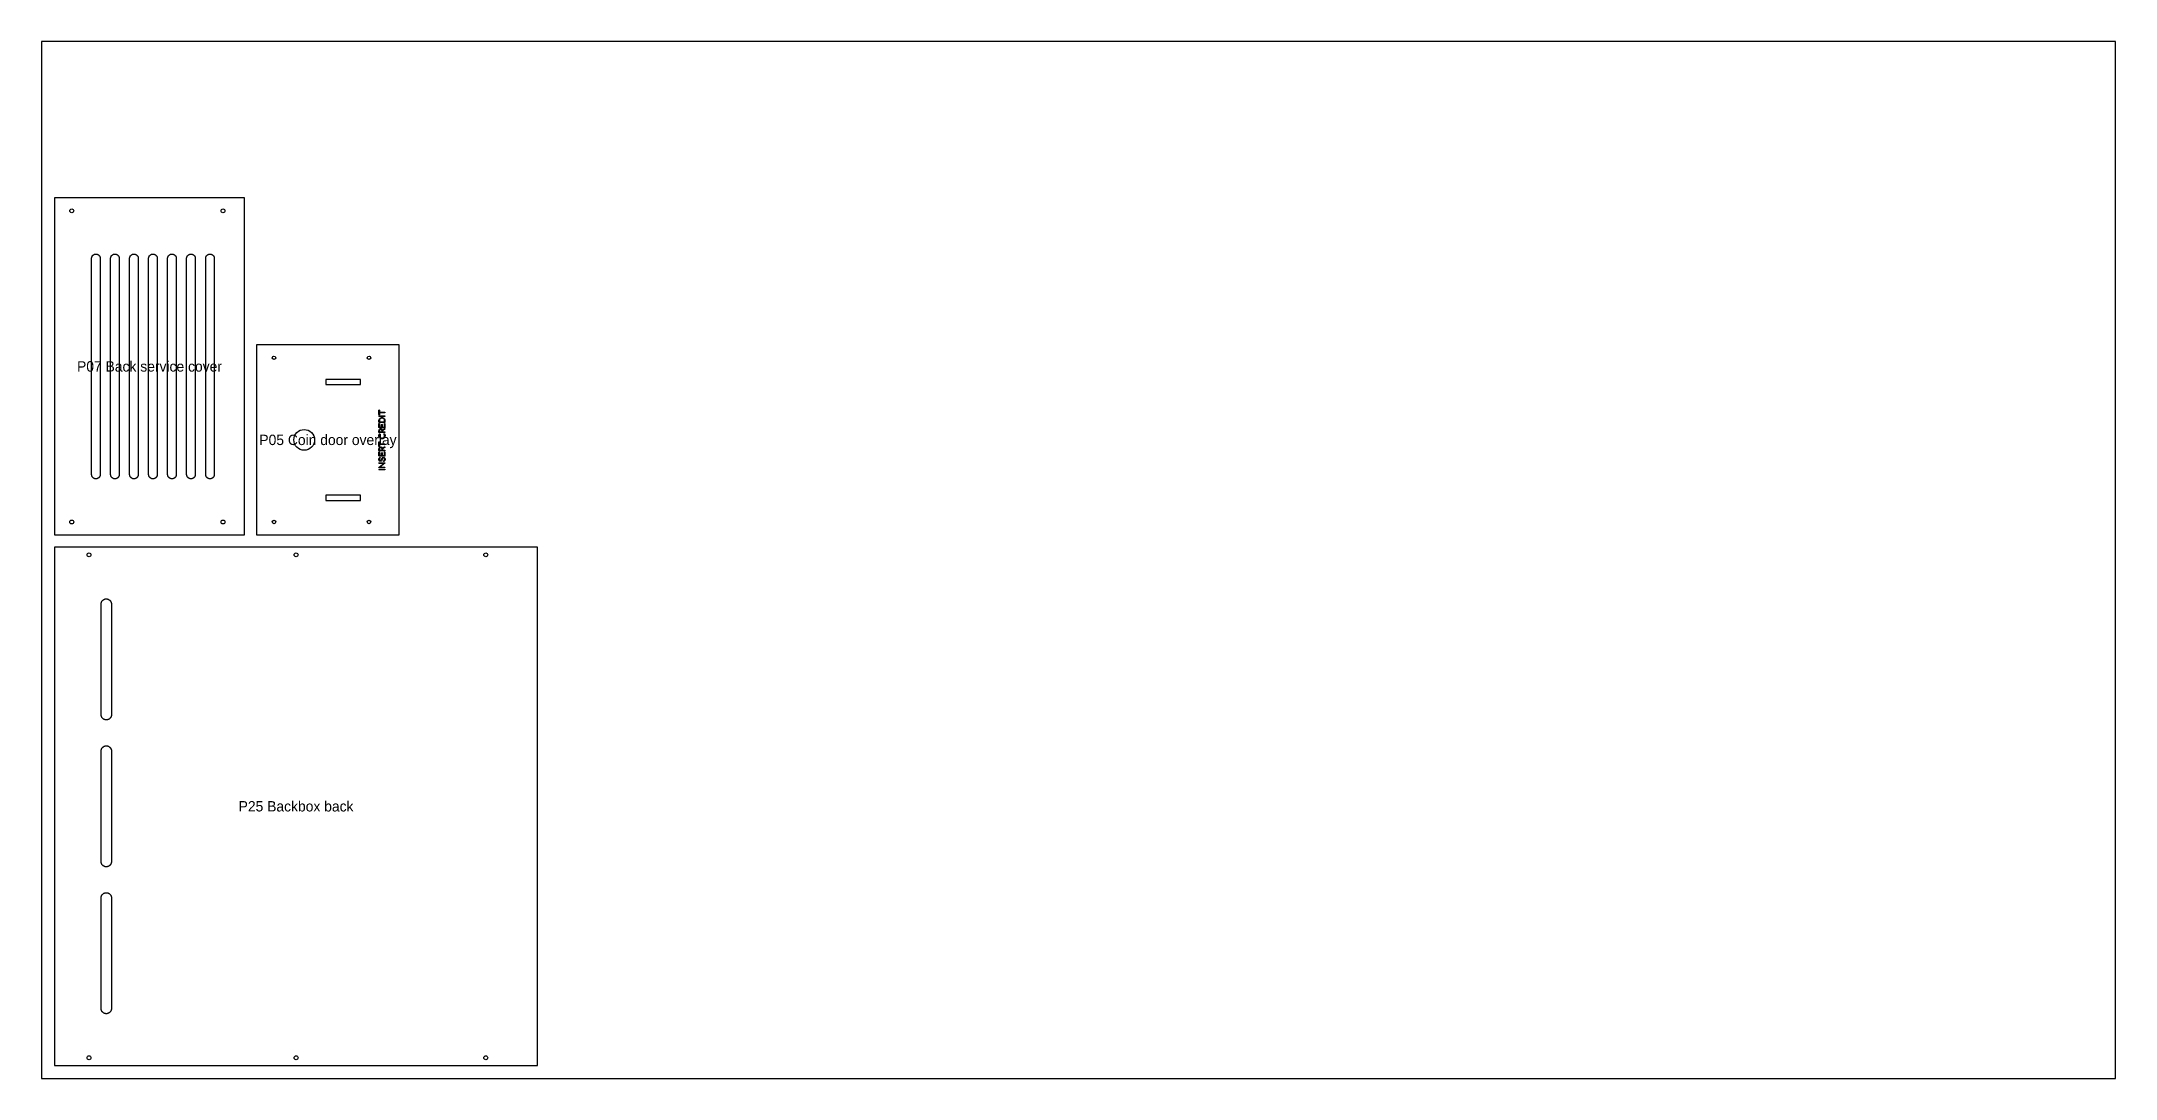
# Model space of a CAD drawing. Header units: millimetres. Extents: x 0 to 2400, y 0 to 1200.
import ezdxf
from ezdxf.enums import TextEntityAlignment as Align

# ---------------------------------------------------------------- set-up
doc = ezdxf.new("R2010")
doc.units = ezdxf.units.MM
for name, color, linetype in [('CUT_INSIDE', 5, 'Continuous'), ('CUT_OUTSIDE', 1, 'Continuous'), ('DRILL', 3, 'Continuous'), ('ENGRAVE', 4, 'Continuous'), ('NOTES', 7, 'Continuous')]:
    doc.layers.add(name, color=color, linetype=linetype)

msp = doc.modelspace()

# ---------------------------------------------------------------- linework, layer by layer
at = {"layer": 'CUT_INSIDE'}
for points in [[(68, 699), (68, 698.8), (68, 698.5), (67.9, 698.3), (67.9, 698), (67.9, 697.8), (67.8, 697.5), (67.7, 697.3), (67.6, 697.1), (67.5, 696.9), (67.4, 696.6), (67.3, 696.4), (67.2, 696.2), (67, 696), (66.9, 695.8), (66.7, 695.6), (66.5, 695.5), (66.4, 695.3), (66.2, 695.1), (66, 695), (65.8, 694.8), (65.6, 694.7), (65.4, 694.6), (65.1, 694.5), (64.9, 694.4), (64.7, 694.3), (64.5, 694.2), (64.2, 694.1), (64, 694.1), (63.7, 694.1), (63.5, 694), (63.2, 694), (63, 694), (62.8, 694), (62.5, 694), (62.3, 694.1), (62, 694.1), (61.8, 694.1), (61.5, 694.2), (61.3, 694.3), (61.1, 694.4), (60.9, 694.5), (60.6, 694.6), (60.4, 694.7), (60.2, 694.8), (60, 695), (59.8, 695.1), (59.6, 695.3), (59.5, 695.5), (59.3, 695.6), (59.1, 695.8), (59, 696), (58.8, 696.2), (58.7, 696.4), (58.6, 696.6), (58.5, 696.9), (58.4, 697.1), (58.3, 697.3), (58.2, 697.5), (58.1, 697.8), (58.1, 698), (58.1, 698.3), (58, 698.5), (58, 698.8), (58, 699), (58, 949), (58, 949.2), (58, 949.5), (58.1, 949.7), (58.1, 950), (58.1, 950.2), (58.2, 950.5), (58.3, 950.7), (58.4, 950.9), (58.5, 951.1), (58.6, 951.4), (58.7, 951.6), (58.8, 951.8), (59, 952), (59.1, 952.2), (59.3, 952.4), (59.5, 952.5), (59.6, 952.7), (59.8, 952.9), (60, 953), (60.2, 953.2), (60.4, 953.3), (60.6, 953.4), (60.9, 953.5), (61.1, 953.6), (61.3, 953.7), (61.5, 953.8), (61.8, 953.9), (62, 953.9), (62.3, 953.9), (62.5, 954), (62.8, 954), (63, 954), (63.2, 954), (63.5, 954), (63.7, 953.9), (64, 953.9), (64.2, 953.9), (64.5, 953.8), (64.7, 953.7), (64.9, 953.6), (65.1, 953.5), (65.4, 953.4), (65.6, 953.3), (65.8, 953.2), (66, 953), (66.2, 952.9), (66.4, 952.7), (66.5, 952.5), (66.7, 952.4), (66.9, 952.2), (67, 952), (67.2, 951.8), (67.3, 951.6), (67.4, 951.4), (67.5, 951.1), (67.6, 950.9), (67.7, 950.7), (67.8, 950.5), (67.9, 950.2), (67.9, 950), (67.9, 949.7), (68, 949.5), (68, 949.2), (68, 949), (68, 699)], [(90, 699), (90, 698.8), (90, 698.5), (89.9, 698.3), (89.9, 698), (89.9, 697.8), (89.8, 697.5), (89.7, 697.3), (89.6, 697.1), (89.5, 696.9), (89.4, 696.6), (89.3, 696.4), (89.2, 696.2), (89, 696), (88.9, 695.8), (88.7, 695.6), (88.5, 695.5), (88.4, 695.3), (88.2, 695.1), (88, 695), (87.8, 694.8), (87.6, 694.7), (87.4, 694.6), (87.1, 694.5), (86.9, 694.4), (86.7, 694.3), (86.5, 694.2), (86.2, 694.1), (86, 694.1), (85.7, 694.1), (85.5, 694), (85.2, 694), (85, 694), (84.8, 694), (84.5, 694), (84.3, 694.1), (84, 694.1), (83.8, 694.1), (83.5, 694.2), (83.3, 694.3), (83.1, 694.4), (82.9, 694.5), (82.6, 694.6), (82.4, 694.7), (82.2, 694.8), (82, 695), (81.8, 695.1), (81.6, 695.3), (81.5, 695.5), (81.3, 695.6), (81.1, 695.8), (81, 696), (80.8, 696.2), (80.7, 696.4), (80.6, 696.6), (80.5, 696.9), (80.4, 697.1), (80.3, 697.3), (80.2, 697.5), (80.1, 697.8), (80.1, 698), (80.1, 698.3), (80, 698.5), (80, 698.8), (80, 699), (80, 949), (80, 949.2), (80, 949.5), (80.1, 949.7), (80.1, 950), (80.1, 950.2), (80.2, 950.5), (80.3, 950.7), (80.4, 950.9), (80.5, 951.1), (80.6, 951.4), (80.7, 951.6), (80.8, 951.8), (81, 952), (81.1, 952.2), (81.3, 952.4), (81.5, 952.5), (81.6, 952.7), (81.8, 952.9), (82, 953), (82.2, 953.2), (82.4, 953.3), (82.6, 953.4), (82.9, 953.5), (83.1, 953.6), (83.3, 953.7), (83.5, 953.8), (83.8, 953.9), (84, 953.9), (84.3, 953.9), (84.5, 954), (84.8, 954), (85, 954), (85.2, 954), (85.5, 954), (85.7, 953.9), (86, 953.9), (86.2, 953.9), (86.5, 953.8), (86.7, 953.7), (86.9, 953.6), (87.1, 953.5), (87.4, 953.4), (87.6, 953.3), (87.8, 953.2), (88, 953), (88.2, 952.9), (88.4, 952.7), (88.5, 952.5), (88.7, 952.4), (88.9, 952.2), (89, 952), (89.2, 951.8), (89.3, 951.6), (89.4, 951.4), (89.5, 951.1), (89.6, 950.9), (89.7, 950.7), (89.8, 950.5), (89.9, 950.2), (89.9, 950), (89.9, 949.7), (90, 949.5), (90, 949.2), (90, 949), (90, 699)], [(112, 699), (112, 698.8), (112, 698.5), (111.9, 698.3), (111.9, 698), (111.9, 697.8), (111.8, 697.5), (111.7, 697.3), (111.6, 697.1), (111.5, 696.9), (111.4, 696.6), (111.3, 696.4), (111.2, 696.2), (111, 696), (110.9, 695.8), (110.7, 695.6), (110.5, 695.5), (110.4, 695.3), (110.2, 695.1), (110, 695), (109.8, 694.8), (109.6, 694.7), (109.4, 694.6), (109.1, 694.5), (108.9, 694.4), (108.7, 694.3), (108.5, 694.2), (108.2, 694.1), (108, 694.1), (107.7, 694.1), (107.5, 694), (107.2, 694), (107, 694), (106.8, 694), (106.5, 694), (106.3, 694.1), (106, 694.1), (105.8, 694.1), (105.5, 694.2), (105.3, 694.3), (105.1, 694.4), (104.9, 694.5), (104.6, 694.6), (104.4, 694.7), (104.2, 694.8), (104, 695), (103.8, 695.1), (103.6, 695.3), (103.5, 695.5), (103.3, 695.6), (103.1, 695.8), (103, 696), (102.8, 696.2), (102.7, 696.4), (102.6, 696.6), (102.5, 696.9), (102.4, 697.1), (102.3, 697.3), (102.2, 697.5), (102.1, 697.8), (102.1, 698), (102.1, 698.3), (102, 698.5), (102, 698.8), (102, 699), (102, 949), (102, 949.2), (102, 949.5), (102.1, 949.7), (102.1, 950), (102.1, 950.2), (102.2, 950.5), (102.3, 950.7), (102.4, 950.9), (102.5, 951.1), (102.6, 951.4), (102.7, 951.6), (102.8, 951.8), (103, 952), (103.1, 952.2), (103.3, 952.4), (103.5, 952.5), (103.6, 952.7), (103.8, 952.9), (104, 953), (104.2, 953.2), (104.4, 953.3), (104.6, 953.4), (104.9, 953.5), (105.1, 953.6), (105.3, 953.7), (105.5, 953.8), (105.8, 953.9), (106, 953.9), (106.3, 953.9), (106.5, 954), (106.8, 954), (107, 954), (107.2, 954), (107.5, 954), (107.7, 953.9), (108, 953.9), (108.2, 953.9), (108.5, 953.8), (108.7, 953.7), (108.9, 953.6), (109.1, 953.5), (109.4, 953.4), (109.6, 953.3), (109.8, 953.2), (110, 953), (110.2, 952.9), (110.4, 952.7), (110.5, 952.5), (110.7, 952.4), (110.9, 952.2), (111, 952), (111.2, 951.8), (111.3, 951.6), (111.4, 951.4), (111.5, 951.1), (111.6, 950.9), (111.7, 950.7), (111.8, 950.5), (111.9, 950.2), (111.9, 950), (111.9, 949.7), (112, 949.5), (112, 949.2), (112, 949), (112, 699)], [(134, 699), (134, 698.8), (134, 698.5), (133.9, 698.3), (133.9, 698), (133.9, 697.8), (133.8, 697.5), (133.7, 697.3), (133.6, 697.1), (133.5, 696.9), (133.4, 696.6), (133.3, 696.4), (133.2, 696.2), (133, 696), (132.9, 695.8), (132.7, 695.6), (132.5, 695.5), (132.4, 695.3), (132.2, 695.1), (132, 695), (131.8, 694.8), (131.6, 694.7), (131.4, 694.6), (131.1, 694.5), (130.9, 694.4), (130.7, 694.3), (130.5, 694.2), (130.2, 694.1), (130, 694.1), (129.7, 694.1), (129.5, 694), (129.2, 694), (129, 694), (128.8, 694), (128.5, 694), (128.3, 694.1), (128, 694.1), (127.8, 694.1), (127.5, 694.2), (127.3, 694.3), (127.1, 694.4), (126.9, 694.5), (126.6, 694.6), (126.4, 694.7), (126.2, 694.8), (126, 695), (125.8, 695.1), (125.6, 695.3), (125.5, 695.5), (125.3, 695.6), (125.1, 695.8), (125, 696), (124.8, 696.2), (124.7, 696.4), (124.6, 696.6), (124.5, 696.9), (124.4, 697.1), (124.3, 697.3), (124.2, 697.5), (124.1, 697.8), (124.1, 698), (124.1, 698.3), (124, 698.5), (124, 698.8), (124, 699), (124, 949), (124, 949.2), (124, 949.5), (124.1, 949.7), (124.1, 950), (124.1, 950.2), (124.2, 950.5), (124.3, 950.7), (124.4, 950.9), (124.5, 951.1), (124.6, 951.4), (124.7, 951.6), (124.8, 951.8), (125, 952), (125.1, 952.2), (125.3, 952.4), (125.5, 952.5), (125.6, 952.7), (125.8, 952.9), (126, 953), (126.2, 953.2), (126.4, 953.3), (126.6, 953.4), (126.9, 953.5), (127.1, 953.6), (127.3, 953.7), (127.5, 953.8), (127.8, 953.9), (128, 953.9), (128.3, 953.9), (128.5, 954), (128.8, 954), (129, 954), (129.2, 954), (129.5, 954), (129.7, 953.9), (130, 953.9), (130.2, 953.9), (130.5, 953.8), (130.7, 953.7), (130.9, 953.6), (131.1, 953.5), (131.4, 953.4), (131.6, 953.3), (131.8, 953.2), (132, 953), (132.2, 952.9), (132.4, 952.7), (132.5, 952.5), (132.7, 952.4), (132.9, 952.2), (133, 952), (133.2, 951.8), (133.3, 951.6), (133.4, 951.4), (133.5, 951.1), (133.6, 950.9), (133.7, 950.7), (133.8, 950.5), (133.9, 950.2), (133.9, 950), (133.9, 949.7), (134, 949.5), (134, 949.2), (134, 949), (134, 699)], [(156, 699), (156, 698.8), (156, 698.5), (155.9, 698.3), (155.9, 698), (155.9, 697.8), (155.8, 697.5), (155.7, 697.3), (155.6, 697.1), (155.5, 696.9), (155.4, 696.6), (155.3, 696.4), (155.2, 696.2), (155, 696), (154.9, 695.8), (154.7, 695.6), (154.5, 695.5), (154.4, 695.3), (154.2, 695.1), (154, 695), (153.8, 694.8), (153.6, 694.7), (153.4, 694.6), (153.1, 694.5), (152.9, 694.4), (152.7, 694.3), (152.5, 694.2), (152.2, 694.1), (152, 694.1), (151.7, 694.1), (151.5, 694), (151.2, 694), (151, 694), (150.8, 694), (150.5, 694), (150.3, 694.1), (150, 694.1), (149.8, 694.1), (149.5, 694.2), (149.3, 694.3), (149.1, 694.4), (148.9, 694.5), (148.6, 694.6), (148.4, 694.7), (148.2, 694.8), (148, 695), (147.8, 695.1), (147.6, 695.3), (147.5, 695.5), (147.3, 695.6), (147.1, 695.8), (147, 696), (146.8, 696.2), (146.7, 696.4), (146.6, 696.6), (146.5, 696.9), (146.4, 697.1), (146.3, 697.3), (146.2, 697.5), (146.1, 697.8), (146.1, 698), (146.1, 698.3), (146, 698.5), (146, 698.8), (146, 699), (146, 949), (146, 949.2), (146, 949.5), (146.1, 949.7), (146.1, 950), (146.1, 950.2), (146.2, 950.5), (146.3, 950.7), (146.4, 950.9), (146.5, 951.1), (146.6, 951.4), (146.7, 951.6), (146.8, 951.8), (147, 952), (147.1, 952.2), (147.3, 952.4), (147.5, 952.5), (147.6, 952.7), (147.8, 952.9), (148, 953), (148.2, 953.2), (148.4, 953.3), (148.6, 953.4), (148.9, 953.5), (149.1, 953.6), (149.3, 953.7), (149.5, 953.8), (149.8, 953.9), (150, 953.9), (150.3, 953.9), (150.5, 954), (150.8, 954), (151, 954), (151.2, 954), (151.5, 954), (151.7, 953.9), (152, 953.9), (152.2, 953.9), (152.5, 953.8), (152.7, 953.7), (152.9, 953.6), (153.1, 953.5), (153.4, 953.4), (153.6, 953.3), (153.8, 953.2), (154, 953), (154.2, 952.9), (154.4, 952.7), (154.5, 952.5), (154.7, 952.4), (154.9, 952.2), (155, 952), (155.2, 951.8), (155.3, 951.6), (155.4, 951.4), (155.5, 951.1), (155.6, 950.9), (155.7, 950.7), (155.8, 950.5), (155.9, 950.2), (155.9, 950), (155.9, 949.7), (156, 949.5), (156, 949.2), (156, 949), (156, 699)], [(178, 699), (178, 698.8), (178, 698.5), (177.9, 698.3), (177.9, 698), (177.9, 697.8), (177.8, 697.5), (177.7, 697.3), (177.6, 697.1), (177.5, 696.9), (177.4, 696.6), (177.3, 696.4), (177.2, 696.2), (177, 696), (176.9, 695.8), (176.7, 695.6), (176.5, 695.5), (176.4, 695.3), (176.2, 695.1), (176, 695), (175.8, 694.8), (175.6, 694.7), (175.4, 694.6), (175.1, 694.5), (174.9, 694.4), (174.7, 694.3), (174.5, 694.2), (174.2, 694.1), (174, 694.1), (173.7, 694.1), (173.5, 694), (173.2, 694), (173, 694), (172.8, 694), (172.5, 694), (172.3, 694.1), (172, 694.1), (171.8, 694.1), (171.5, 694.2), (171.3, 694.3), (171.1, 694.4), (170.9, 694.5), (170.6, 694.6), (170.4, 694.7), (170.2, 694.8), (170, 695), (169.8, 695.1), (169.6, 695.3), (169.5, 695.5), (169.3, 695.6), (169.1, 695.8), (169, 696), (168.8, 696.2), (168.7, 696.4), (168.6, 696.6), (168.5, 696.9), (168.4, 697.1), (168.3, 697.3), (168.2, 697.5), (168.1, 697.8), (168.1, 698), (168.1, 698.3), (168, 698.5), (168, 698.8), (168, 699), (168, 949), (168, 949.2), (168, 949.5), (168.1, 949.7), (168.1, 950), (168.1, 950.2), (168.2, 950.5), (168.3, 950.7), (168.4, 950.9), (168.5, 951.1), (168.6, 951.4), (168.7, 951.6), (168.8, 951.8), (169, 952), (169.1, 952.2), (169.3, 952.4), (169.5, 952.5), (169.6, 952.7), (169.8, 952.9), (170, 953), (170.2, 953.2), (170.4, 953.3), (170.6, 953.4), (170.9, 953.5), (171.1, 953.6), (171.3, 953.7), (171.5, 953.8), (171.8, 953.9), (172, 953.9), (172.3, 953.9), (172.5, 954), (172.8, 954), (173, 954), (173.2, 954), (173.5, 954), (173.7, 953.9), (174, 953.9), (174.2, 953.9), (174.5, 953.8), (174.7, 953.7), (174.9, 953.6), (175.1, 953.5), (175.4, 953.4), (175.6, 953.3), (175.8, 953.2), (176, 953), (176.2, 952.9), (176.4, 952.7), (176.5, 952.5), (176.7, 952.4), (176.9, 952.2), (177, 952), (177.2, 951.8), (177.3, 951.6), (177.4, 951.4), (177.5, 951.1), (177.6, 950.9), (177.7, 950.7), (177.8, 950.5), (177.9, 950.2), (177.9, 950), (177.9, 949.7), (178, 949.5), (178, 949.2), (178, 949), (178, 699)], [(200, 699), (200, 698.8), (200, 698.5), (199.9, 698.3), (199.9, 698), (199.9, 697.8), (199.8, 697.5), (199.7, 697.3), (199.6, 697.1), (199.5, 696.9), (199.4, 696.6), (199.3, 696.4), (199.2, 696.2), (199, 696), (198.9, 695.8), (198.7, 695.6), (198.5, 695.5), (198.4, 695.3), (198.2, 695.1), (198, 695), (197.8, 694.8), (197.6, 694.7), (197.4, 694.6), (197.1, 694.5), (196.9, 694.4), (196.7, 694.3), (196.5, 694.2), (196.2, 694.1), (196, 694.1), (195.7, 694.1), (195.5, 694), (195.2, 694), (195, 694), (194.8, 694), (194.5, 694), (194.3, 694.1), (194, 694.1), (193.8, 694.1), (193.5, 694.2), (193.3, 694.3), (193.1, 694.4), (192.9, 694.5), (192.6, 694.6), (192.4, 694.7), (192.2, 694.8), (192, 695), (191.8, 695.1), (191.6, 695.3), (191.5, 695.5), (191.3, 695.6), (191.1, 695.8), (191, 696), (190.8, 696.2), (190.7, 696.4), (190.6, 696.6), (190.5, 696.9), (190.4, 697.1), (190.3, 697.3), (190.2, 697.5), (190.1, 697.8), (190.1, 698), (190.1, 698.3), (190, 698.5), (190, 698.8), (190, 699), (190, 949), (190, 949.2), (190, 949.5), (190.1, 949.7), (190.1, 950), (190.1, 950.2), (190.2, 950.5), (190.3, 950.7), (190.4, 950.9), (190.5, 951.1), (190.6, 951.4), (190.7, 951.6), (190.8, 951.8), (191, 952), (191.1, 952.2), (191.3, 952.4), (191.5, 952.5), (191.6, 952.7), (191.8, 952.9), (192, 953), (192.2, 953.2), (192.4, 953.3), (192.6, 953.4), (192.9, 953.5), (193.1, 953.6), (193.3, 953.7), (193.5, 953.8), (193.8, 953.9), (194, 953.9), (194.3, 953.9), (194.5, 954), (194.8, 954), (195, 954), (195.2, 954), (195.5, 954), (195.7, 953.9), (196, 953.9), (196.2, 953.9), (196.5, 953.8), (196.7, 953.7), (196.9, 953.6), (197.1, 953.5), (197.4, 953.4), (197.6, 953.3), (197.8, 953.2), (198, 953), (198.2, 952.9), (198.4, 952.7), (198.5, 952.5), (198.7, 952.4), (198.9, 952.2), (199, 952), (199.2, 951.8), (199.3, 951.6), (199.4, 951.4), (199.5, 951.1), (199.6, 950.9), (199.7, 950.7), (199.8, 950.5), (199.9, 950.2), (199.9, 950), (199.9, 949.7), (200, 949.5), (200, 949.2), (200, 949), (200, 699)], [(369, 809), (329, 809), (329, 803), (369, 803), (369, 809)], [(369, 675), (329, 675), (329, 669), (369, 669), (369, 675)], [(81, 421), (81, 420.7), (81, 420.4), (80.9, 420.1), (80.9, 419.8), (80.8, 419.5), (80.7, 419.3), (80.6, 419), (80.5, 418.7), (80.4, 418.4), (80.3, 418.2), (80.1, 417.9), (80, 417.7), (79.8, 417.4), (79.6, 417.2), (79.4, 417), (79.2, 416.8), (79, 416.6), (78.8, 416.4), (78.6, 416.2), (78.3, 416), (78.1, 415.9), (77.8, 415.7), (77.6, 415.6), (77.3, 415.5), (77, 415.4), (76.7, 415.3), (76.5, 415.2), (76.2, 415.1), (75.9, 415.1), (75.6, 415), (75.3, 415), (75, 415), (74.7, 415), (74.4, 415), (74.1, 415.1), (73.8, 415.1), (73.5, 415.2), (73.3, 415.3), (73, 415.4), (72.7, 415.5), (72.4, 415.6), (72.2, 415.7), (71.9, 415.9), (71.7, 416), (71.4, 416.2), (71.2, 416.4), (71, 416.6), (70.8, 416.8), (70.6, 417), (70.4, 417.2), (70.2, 417.4), (70, 417.7), (69.9, 417.9), (69.7, 418.2), (69.6, 418.4), (69.5, 418.7), (69.4, 419), (69.3, 419.3), (69.2, 419.5), (69.1, 419.8), (69.1, 420.1), (69, 420.4), (69, 420.7), (69, 421), (69, 549), (69, 549.3), (69, 549.6), (69.1, 549.9), (69.1, 550.2), (69.2, 550.5), (69.3, 550.7), (69.4, 551), (69.5, 551.3), (69.6, 551.6), (69.7, 551.8), (69.9, 552.1), (70, 552.3), (70.2, 552.6), (70.4, 552.8), (70.6, 553), (70.8, 553.2), (71, 553.4), (71.2, 553.6), (71.4, 553.8), (71.7, 554), (71.9, 554.1), (72.2, 554.3), (72.4, 554.4), (72.7, 554.5), (73, 554.6), (73.3, 554.7), (73.5, 554.8), (73.8, 554.9), (74.1, 554.9), (74.4, 555), (74.7, 555), (75, 555), (75.3, 555), (75.6, 555), (75.9, 554.9), (76.2, 554.9), (76.5, 554.8), (76.7, 554.7), (77, 554.6), (77.3, 554.5), (77.6, 554.4), (77.8, 554.3), (78.1, 554.1), (78.3, 554), (78.6, 553.8), (78.8, 553.6), (79, 553.4), (79.2, 553.2), (79.4, 553), (79.6, 552.8), (79.8, 552.6), (80, 552.3), (80.1, 552.1), (80.3, 551.8), (80.4, 551.6), (80.5, 551.3), (80.6, 551), (80.7, 550.7), (80.8, 550.5), (80.9, 550.2), (80.9, 549.9), (81, 549.6), (81, 549.3), (81, 549), (81, 421)], [(81, 251), (81, 250.7), (81, 250.4), (80.9, 250.1), (80.9, 249.8), (80.8, 249.5), (80.7, 249.3), (80.6, 249), (80.5, 248.7), (80.4, 248.4), (80.3, 248.2), (80.1, 247.9), (80, 247.7), (79.8, 247.4), (79.6, 247.2), (79.4, 247), (79.2, 246.8), (79, 246.6), (78.8, 246.4), (78.6, 246.2), (78.3, 246), (78.1, 245.9), (77.8, 245.7), (77.6, 245.6), (77.3, 245.5), (77, 245.4), (76.7, 245.3), (76.5, 245.2), (76.2, 245.1), (75.9, 245.1), (75.6, 245), (75.3, 245), (75, 245), (74.7, 245), (74.4, 245), (74.1, 245.1), (73.8, 245.1), (73.5, 245.2), (73.3, 245.3), (73, 245.4), (72.7, 245.5), (72.4, 245.6), (72.2, 245.7), (71.9, 245.9), (71.7, 246), (71.4, 246.2), (71.2, 246.4), (71, 246.6), (70.8, 246.8), (70.6, 247), (70.4, 247.2), (70.2, 247.4), (70, 247.7), (69.9, 247.9), (69.7, 248.2), (69.6, 248.4), (69.5, 248.7), (69.4, 249), (69.3, 249.3), (69.2, 249.5), (69.1, 249.8), (69.1, 250.1), (69, 250.4), (69, 250.7), (69, 251), (69, 379), (69, 379.3), (69, 379.6), (69.1, 379.9), (69.1, 380.2), (69.2, 380.5), (69.3, 380.7), (69.4, 381), (69.5, 381.3), (69.6, 381.6), (69.7, 381.8), (69.9, 382.1), (70, 382.3), (70.2, 382.6), (70.4, 382.8), (70.6, 383), (70.8, 383.2), (71, 383.4), (71.2, 383.6), (71.4, 383.8), (71.7, 384), (71.9, 384.1), (72.2, 384.3), (72.4, 384.4), (72.7, 384.5), (73, 384.6), (73.3, 384.7), (73.5, 384.8), (73.8, 384.9), (74.1, 384.9), (74.4, 385), (74.7, 385), (75, 385), (75.3, 385), (75.6, 385), (75.9, 384.9), (76.2, 384.9), (76.5, 384.8), (76.7, 384.7), (77, 384.6), (77.3, 384.5), (77.6, 384.4), (77.8, 384.3), (78.1, 384.1), (78.3, 384), (78.6, 383.8), (78.8, 383.6), (79, 383.4), (79.2, 383.2), (79.4, 383), (79.6, 382.8), (79.8, 382.6), (80, 382.3), (80.1, 382.1), (80.3, 381.8), (80.4, 381.6), (80.5, 381.3), (80.6, 381), (80.7, 380.7), (80.8, 380.5), (80.9, 380.2), (80.9, 379.9), (81, 379.6), (81, 379.3), (81, 379), (81, 251)], [(81, 81), (81, 80.7), (81, 80.4), (80.9, 80.1), (80.9, 79.8), (80.8, 79.5), (80.7, 79.3), (80.6, 79), (80.5, 78.7), (80.4, 78.4), (80.3, 78.2), (80.1, 77.9), (80, 77.7), (79.8, 77.4), (79.6, 77.2), (79.4, 77), (79.2, 76.8), (79, 76.6), (78.8, 76.4), (78.6, 76.2), (78.3, 76), (78.1, 75.9), (77.8, 75.7), (77.6, 75.6), (77.3, 75.5), (77, 75.4), (76.7, 75.3), (76.5, 75.2), (76.2, 75.1), (75.9, 75.1), (75.6, 75), (75.3, 75), (75, 75), (74.7, 75), (74.4, 75), (74.1, 75.1), (73.8, 75.1), (73.5, 75.2), (73.3, 75.3), (73, 75.4), (72.7, 75.5), (72.4, 75.6), (72.2, 75.7), (71.9, 75.9), (71.7, 76), (71.4, 76.2), (71.2, 76.4), (71, 76.6), (70.8, 76.8), (70.6, 77), (70.4, 77.2), (70.2, 77.4), (70, 77.7), (69.9, 77.9), (69.7, 78.2), (69.6, 78.4), (69.5, 78.7), (69.4, 79), (69.3, 79.3), (69.2, 79.5), (69.1, 79.8), (69.1, 80.1), (69, 80.4), (69, 80.7), (69, 81), (69, 209), (69, 209.3), (69, 209.6), (69.1, 209.9), (69.1, 210.2), (69.2, 210.5), (69.3, 210.7), (69.4, 211), (69.5, 211.3), (69.6, 211.6), (69.7, 211.8), (69.9, 212.1), (70, 212.3), (70.2, 212.6), (70.4, 212.8), (70.6, 213), (70.8, 213.2), (71, 213.4), (71.2, 213.6), (71.4, 213.8), (71.7, 214), (71.9, 214.1), (72.2, 214.3), (72.4, 214.4), (72.7, 214.5), (73, 214.6), (73.3, 214.7), (73.5, 214.8), (73.8, 214.9), (74.1, 214.9), (74.4, 215), (74.7, 215), (75, 215), (75.3, 215), (75.6, 215), (75.9, 214.9), (76.2, 214.9), (76.5, 214.8), (76.7, 214.7), (77, 214.6), (77.3, 214.5), (77.6, 214.4), (77.8, 214.3), (78.1, 214.1), (78.3, 214), (78.6, 213.8), (78.8, 213.6), (79, 213.4), (79.2, 213.2), (79.4, 213), (79.6, 212.8), (79.8, 212.6), (80, 212.3), (80.1, 212.1), (80.3, 211.8), (80.4, 211.6), (80.5, 211.3), (80.6, 211), (80.7, 210.7), (80.8, 210.5), (80.9, 210.2), (80.9, 209.9), (81, 209.6), (81, 209.3), (81, 209), (81, 81)]]:
    msp.add_lwpolyline(points, close=True, dxfattribs=at)
msp.add_circle((304, 739), 12, dxfattribs=at)
at = {"layer": 'CUT_OUTSIDE'}
for points in [[(235, 1019), (15, 1019), (15, 629), (235, 629), (235, 1019)], [(414, 849), (249, 849), (249, 629), (414, 629), (414, 849)], [(574.1, 615), (15, 615), (15, 15), (574.1, 15), (574.1, 615)]]:
    msp.add_lwpolyline(points, close=True, dxfattribs=at)
at = {"layer": 'DRILL'}
for centre, radius in [((35, 1004), 2.25), ((210, 1004), 2.25), ((269, 834), 2), ((379, 834), 2), ((35, 644), 2.25), ((210, 644), 2.25), ((269, 644), 2), ((379, 644), 2), ((55, 606), 2.25), ((294.6, 606), 2.25), ((514.1, 606), 2.25), ((55, 24), 2.25), ((294.6, 24), 2.25), ((514.1, 24), 2.25)]:
    msp.add_circle(centre, radius, dxfattribs=at)
at = {"layer": 'ENGRAVE'}
for points in [[(391.1, 768.3), (391.1, 768.2), (391, 768.1), (390.9, 768), (390.8, 768), (390.7, 768), (390.6, 768.1), (390.5, 768.2), (390.5, 768.3), (390.5, 773.3), (390.5, 773.4), (390.6, 773.5), (390.7, 773.6), (390.8, 773.6), (390.9, 773.6), (391, 773.5), (391.1, 773.4), (391.1, 773.3), (391.1, 768.3)], [(397.5, 770.8), (397.5, 770.6), (397.4, 770.5), (397.3, 770.5), (397.2, 770.4), (390.5, 770.4), (390.5, 771.1), (397.2, 771.1), (397.3, 771.1), (397.4, 771), (397.5, 770.9), (397.5, 770.8)], [(397.6, 743.8), (397.5, 743.1), (397.3, 742.4), (397, 741.8), (396.5, 741.3), (396, 740.9), (395.4, 740.5), (394.7, 740.3), (394, 740.3), (393.3, 740.3), (392.6, 740.5), (392, 740.8), (391.5, 741.3), (391, 741.8), (390.7, 742.4), (390.5, 743.1), (390.4, 743.8), (390.4, 744.4), (390.6, 744.9), (390.8, 745.5), (391.2, 746), (391.3, 746), (391.3, 746.1), (391.4, 746.1), (391.5, 746), (391.6, 746), (391.6, 745.9), (391.7, 745.9), (391.7, 745.8), (391.7, 745.8), (391.7, 745.7), (391.7, 745.6), (391.7, 745.5), (391.4, 745.1), (391.2, 744.7), (391.1, 744.3), (391.1, 743.8), (391.1, 743.2), (391.3, 742.7), (391.6, 742.2), (391.9, 741.8), (392.4, 741.4), (392.9, 741.2), (393.4, 741), (394, 740.9), (394.6, 741), (395.1, 741.2), (395.6, 741.4), (396.1, 741.8), (396.4, 742.2), (396.7, 742.7), (396.9, 743.2), (396.9, 743.8), (396.9, 744.2), (396.8, 744.7), (396.6, 745.1), (396.3, 745.5), (396.2, 745.6), (396.2, 745.8), (396.3, 745.9), (396.3, 746), (396.4, 746), (396.6, 746.1), (396.6, 746.1), (396.7, 746), (396.8, 746), (396.8, 746), (397.2, 745.5), (397.4, 744.9), (397.6, 744.4), (397.6, 743.8)], [(397.5, 766.6), (397.5, 766.5), (397.4, 766.3), (397.3, 766.3), (397.2, 766.2), (390.8, 766.2), (390.7, 766.3), (390.6, 766.3), (390.5, 766.5), (390.5, 766.6), (390.5, 766.7), (390.6, 766.8), (390.7, 766.9), (390.8, 766.9), (397.2, 766.9), (397.3, 766.9), (397.4, 766.8), (397.5, 766.7), (397.5, 766.6)], [(397.5, 759.7), (397.5, 759.5), (397.4, 759.4), (397.3, 759.3), (397.2, 759.3), (390.8, 759.3), (390.7, 759.3), (390.6, 759.4), (390.5, 759.5), (390.5, 759.7), (390.5, 761.3), (390.5, 762), (390.7, 762.7), (391.1, 763.3), (391.5, 763.8), (392, 764.2), (392.6, 764.5), (393.3, 764.7), (394, 764.8), (394.7, 764.7), (395.4, 764.5), (396, 764.2), (396.5, 763.8), (396.9, 763.3), (397.3, 762.7), (397.5, 762), (397.5, 761.3), (397.5, 759.7)], [(397.5, 753.4), (397.5, 753.3), (397.4, 753.2), (397.3, 753.1), (397.2, 753.1), (390.8, 753.1), (390.7, 753.1), (390.6, 753.2), (390.5, 753.3), (390.5, 753.4), (390.5, 757.7), (390.5, 757.8), (390.6, 757.9), (390.7, 758), (390.8, 758), (391, 758), (391.1, 757.9), (391.1, 757.8), (391.2, 757.7), (391.2, 753.8), (393.6, 753.8), (393.6, 756.6), (393.7, 756.7), (393.7, 756.9), (393.9, 756.9), (394, 757), (394.1, 756.9), (394.2, 756.9), (394.3, 756.7), (394.3, 756.6), (394.3, 753.8), (396.8, 753.8), (396.8, 757.7), (396.9, 757.8), (396.9, 757.9), (397, 758), (397.2, 758), (397.3, 758), (397.4, 757.9), (397.5, 757.8), (397.5, 757.7), (397.5, 753.4)], [(397.5, 747.9), (397.5, 747.7), (397.4, 747.6), (397.3, 747.5), (397.2, 747.5), (390.8, 747.5), (390.7, 747.5), (390.6, 747.6), (390.5, 747.7), (390.5, 747.9), (390.5, 749.6), (390.6, 750.2), (390.8, 750.7), (391.1, 751.2), (391.5, 751.5), (392.1, 751.7), (392.7, 751.8), (393.2, 751.7), (393.7, 751.5), (394.2, 751.2), (394.5, 750.7), (394.7, 750.2), (394.8, 749.6), (394.8, 748.2), (397.2, 748.2), (397.3, 748.2), (397.4, 748.1), (397.5, 748), (397.5, 747.9)], [(396.9, 760), (396.9, 761.3), (396.8, 762.1), (396.5, 762.7), (396.1, 763.3), (395.5, 763.7), (394.8, 764), (394, 764.1), (393.2, 764), (392.5, 763.7), (391.9, 763.3), (391.5, 762.7), (391.2, 762.1), (391.1, 761.3), (391.1, 760), (396.9, 760)], [(394.1, 748.2), (394.1, 749.6), (394, 750), (393.9, 750.4), (393.7, 750.7), (393.4, 750.9), (393, 751.1), (392.7, 751.1), (392.2, 751.1), (391.9, 750.9), (391.6, 750.7), (391.3, 750.4), (391.2, 750), (391.2, 749.6), (391.2, 748.2), (394.1, 748.2)], [(397.5, 751.6), (397.5, 751.5), (397.5, 751.4), (397.4, 751.4), (397.3, 751.3), (394.6, 749.6), (394.4, 750.3), (397, 751.9), (397.2, 752), (397.4, 752), (397.5, 751.8), (397.5, 751.6)], [(391.1, 731.6), (391.1, 731.5), (391, 731.4), (390.9, 731.3), (390.8, 731.3), (390.7, 731.3), (390.6, 731.4), (390.5, 731.5), (390.5, 731.6), (390.5, 736.6), (390.5, 736.7), (390.6, 736.8), (390.7, 736.9), (390.8, 736.9), (390.9, 736.9), (391, 736.8), (391.1, 736.7), (391.1, 736.6), (391.1, 731.6)], [(397.5, 734.1), (397.5, 734), (397.4, 733.9), (397.3, 733.8), (397.2, 733.8), (390.5, 733.8), (390.5, 734.5), (397.2, 734.5), (397.3, 734.4), (397.4, 734.4), (397.5, 734.3), (397.5, 734.1)], [(397.5, 726.9), (397.5, 726.7), (397.4, 726.6), (397.3, 726.5), (397.2, 726.5), (390.8, 726.5), (390.7, 726.5), (390.6, 726.6), (390.5, 726.7), (390.5, 726.9), (390.5, 728.5), (390.6, 729.2), (390.8, 729.7), (391.1, 730.2), (391.5, 730.5), (392.1, 730.7), (392.7, 730.8), (393.2, 730.7), (393.7, 730.5), (394.2, 730.2), (394.5, 729.7), (394.7, 729.2), (394.8, 728.5), (394.8, 727.2), (397.2, 727.2), (397.3, 727.2), (397.4, 727.1), (397.5, 727), (397.5, 726.9)], [(397.5, 720.6), (397.5, 720.5), (397.4, 720.4), (397.3, 720.3), (397.2, 720.3), (390.8, 720.3), (390.7, 720.3), (390.6, 720.4), (390.5, 720.5), (390.5, 720.6), (390.5, 724.9), (390.5, 725), (390.6, 725.1), (390.7, 725.2), (390.8, 725.2), (391, 725.2), (391.1, 725.1), (391.1, 725), (391.2, 724.9), (391.2, 721), (393.6, 721), (393.6, 723.8), (393.7, 723.9), (393.7, 724.1), (393.9, 724.1), (394, 724.2), (394.1, 724.1), (394.2, 724.1), (394.3, 723.9), (394.3, 723.8), (394.3, 721), (396.8, 721), (396.8, 724.9), (396.9, 725), (396.9, 725.1), (397, 725.2), (397.2, 725.2), (397.3, 725.2), (397.4, 725.1), (397.5, 725), (397.5, 724.9), (397.5, 720.6)], [(394.1, 727.2), (394.1, 728.5), (394, 729), (393.9, 729.4), (393.7, 729.7), (393.4, 729.9), (393, 730.1), (392.7, 730.1), (392.2, 730.1), (391.9, 729.9), (391.6, 729.7), (391.3, 729.4), (391.2, 729), (391.2, 728.5), (391.2, 727.2), (394.1, 727.2)], [(397.5, 730.6), (397.5, 730.5), (397.5, 730.4), (397.4, 730.4), (397.3, 730.3), (394.6, 728.6), (394.4, 729.3), (397, 730.9), (397.2, 731), (397.4, 731), (397.5, 730.8), (397.5, 730.6)], [(397.6, 716.5), (397.6, 715.9), (397.4, 715.4), (397.2, 715), (397, 714.6), (396.6, 714.3), (396.3, 714), (396.1, 714), (396, 714), (395.9, 714.1), (395.8, 714.2), (395.8, 714.4), (395.8, 714.5), (395.9, 714.6), (396, 714.7), (396.3, 714.8), (396.5, 715.1), (396.7, 715.4), (396.8, 715.7), (396.9, 716.1), (396.9, 716.5), (396.9, 716.9), (396.8, 717.3), (396.6, 717.7), (396.3, 717.9), (396, 718.1), (395.6, 718.1), (395.1, 718), (394.6, 717.7), (394.3, 717.2), (394.1, 716.5), (393.9, 715.5), (393.5, 714.8), (392.9, 714.4), (392.2, 714.2), (391.7, 714.3), (391.2, 714.5), (390.9, 714.8), (390.6, 715.3), (390.5, 715.9), (390.4, 716.5), (390.4, 717), (390.6, 717.4), (390.7, 717.8), (391, 718.1), (391.2, 718.4), (391.5, 718.6), (391.7, 718.6), (391.8, 718.6), (391.9, 718.6), (392, 718.5), (392.1, 718.3), (392, 718.2), (392, 718.1), (391.9, 718), (391.7, 717.8), (391.5, 717.7), (391.3, 717.4), (391.2, 717.2), (391.1, 716.9), (391.1, 716.5), (391.1, 715.8), (391.4, 715.3), (391.7, 715), (392.2, 714.9), (392.5, 714.9), (392.8, 715.1), (393, 715.3), (393.2, 715.6), (393.4, 716), (393.5, 716.6), (393.8, 717.6), (394.2, 718.3), (394.8, 718.7), (395.6, 718.8), (396, 718.8), (396.4, 718.6), (396.8, 718.4), (397.1, 718.1), (397.3, 717.8), (397.5, 717.4), (397.6, 717), (397.6, 716.5)], [(397.5, 707.3), (397.5, 707.1), (397.4, 707), (397.3, 706.9), (397.2, 706.9), (390.8, 706.9), (390.7, 706.9), (390.6, 707), (390.5, 707.1), (390.5, 707.3), (390.5, 707.4), (390.6, 707.5), (396.3, 711.8), (390.8, 711.8), (390.7, 711.8), (390.6, 711.9), (390.5, 712), (390.5, 712.2), (390.5, 712.3), (390.6, 712.4), (390.7, 712.5), (390.8, 712.5), (397.2, 712.5), (397.3, 712.5), (397.4, 712.4), (397.5, 712.3), (397.5, 712.2), (397.5, 712.1), (397.5, 712), (397.5, 712), (397.4, 711.9), (391.7, 707.6), (397.2, 707.6), (397.3, 707.6), (397.4, 707.5), (397.5, 707.4), (397.5, 707.3)], [(397.5, 704.8), (397.5, 704.6), (397.4, 704.5), (397.3, 704.4), (397.2, 704.4), (390.8, 704.4), (390.7, 704.4), (390.6, 704.5), (390.5, 704.6), (390.5, 704.8), (390.5, 704.9), (390.6, 705), (390.7, 705.1), (390.8, 705.1), (397.2, 705.1), (397.3, 705.1), (397.4, 705), (397.5, 704.9), (397.5, 704.8)]]:
    msp.add_lwpolyline(points, close=True, dxfattribs=at)
at = {"layer": 'NOTES'}
msp.add_lwpolyline([(0, 0), (2400, 0), (2400, 1200), (0, 1200)], close=True, dxfattribs=at)

# ---------------------------------------------------------------- texts
for s, p in [('P07 Back service cover', (125, 824)), ('P05 Coin door overlay', (331.5, 739)), ('P25 Backbox back', (294.6, 315))]:
    msp.add_text(s, height=12, dxfattribs=at).set_placement(p, align=Align.MIDDLE_CENTER)

doc.saveas('drawing.dxf')
